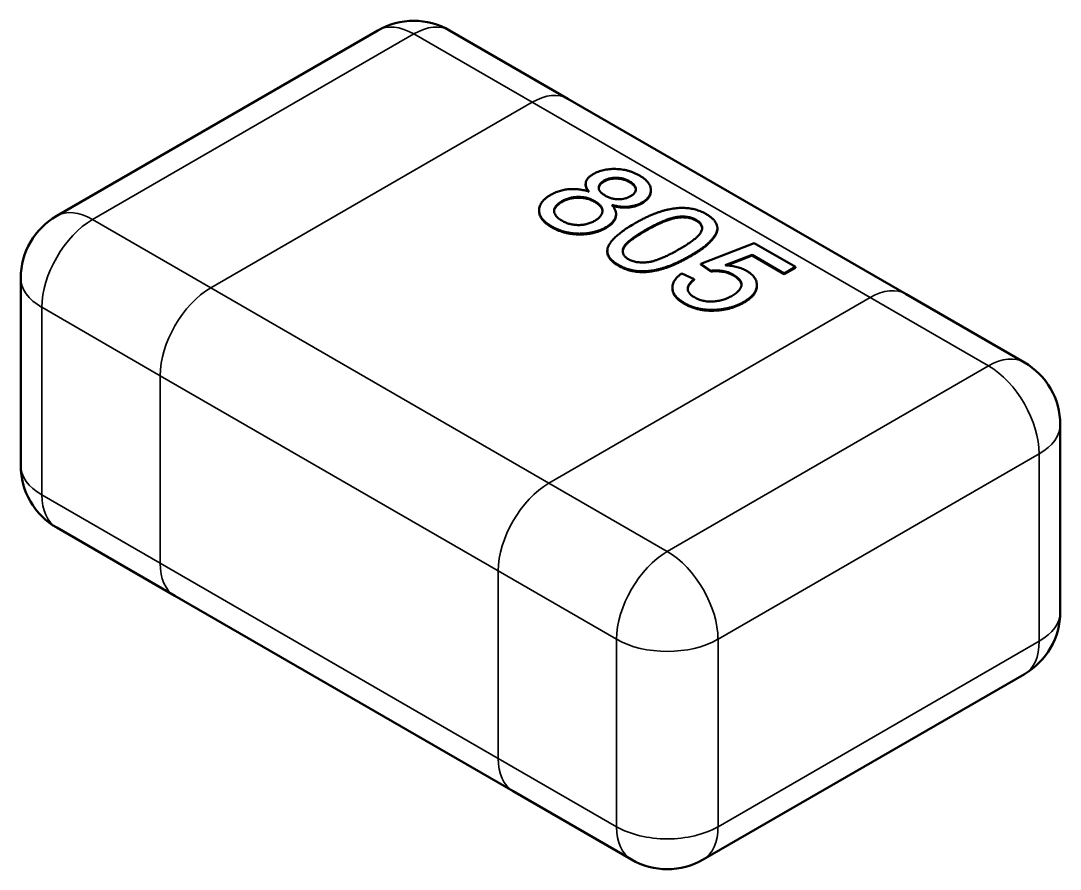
# Model space of a CAD drawing. Header units: millimetres. Extents: x -86 to 841, y -58 to 594.
# Drawn here: x 183.611 to 185.785, y 195.23 to 197.004 of the extents above; entities that cross this region are included whole.
import ezdxf

# ---------------------------------------------------------------- set-up
doc = ezdxf.new("R2010")
doc.units = ezdxf.units.MM
doc.layers.add('Visible (ISO)', color=7, linetype='Continuous', lineweight=50)
doc.layers.add('Visible Narrow (ISO)', color=7, linetype='Continuous', lineweight=35)

msp = doc.modelspace()

# ---------------------------------------------------------------- linework, layer by layer
at = {"layer": 'Visible (ISO)'}
for p, q in [((183.6864, 196.5961), (184.3581, 196.984)), ((184.5081, 196.984), (184.7556, 196.8411)), ((184.7556, 196.8411), (185.4627, 196.4328)), ((184.8317, 196.67), (184.8317, 196.6684)), ((184.8846, 196.6683), (184.8846, 196.6666)), ((184.7927, 196.6629), (184.7927, 196.6613)), ((184.9291, 196.6501), (184.9291, 196.6484)), ((184.7429, 196.6268), (184.7429, 196.6252)), ((184.8119, 196.6269), (184.8119, 196.6253)), ((184.9104, 196.624), (184.9104, 196.6224)), ((184.6954, 196.6079), (184.6954, 196.6063)), ((184.8563, 196.6), (184.8563, 196.5983)), ((184.9874, 196.5945), (184.9874, 196.5929)), ((185.024, 196.5878), (185.024, 196.5861)), ((184.7216, 196.5742), (184.7216, 196.5725)), ((184.835, 196.5724), (184.835, 196.5708)), ((184.9183, 196.5668), (184.9183, 196.5651)), ((185.0683, 196.5703), (185.0683, 196.5687)), ((185.0336, 196.4962), (185.1453, 196.5392)), ((185.1453, 196.5392), (185.2315, 196.4895)), ((184.838, 196.5231), (184.838, 196.5215)), ((185.1411, 196.5148), (185.0848, 196.493)), ((185.1411, 196.5148), (185.1411, 196.5132)), ((185.2082, 196.476), (185.1411, 196.5148)), ((184.8613, 196.4935), (184.8613, 196.4919)), ((185.0336, 196.4962), (185.0336, 196.4946)), ((185.0545, 196.4814), (185.0336, 196.4962)), ((185.0545, 196.4798), (185.0336, 196.4946)), ((185.1411, 196.5132), (185.0883, 196.4927)), ((185.2082, 196.4744), (185.1411, 196.5132)), ((184.994, 196.476), (185.0196, 196.4639)), ((185.0545, 196.4814), (185.0545, 196.4798)), ((185.1019, 196.4729), (185.1019, 196.4713)), ((185.2315, 196.4895), (185.2082, 196.476)), ((185.2315, 196.4879), (185.2082, 196.4744)), ((185.2082, 196.476), (185.2082, 196.4744)), ((185.2315, 196.4895), (185.2315, 196.4879)), ((183.6114, 196.4662), (183.6114, 196.0743)), ((185.0196, 196.4639), (185.0196, 196.4623)), ((185.1507, 196.4515), (185.1507, 196.4499)), ((184.974, 196.4462), (184.974, 196.4446)), ((185.4627, 196.4328), (185.7102, 196.2899)), ((184.9992, 196.4139), (184.9992, 196.4123)), ((185.1238, 196.4166), (185.1238, 196.4149)), ((185.0673, 196.4), (185.0673, 196.3984)), ((185.7852, 196.16), (185.7852, 195.7681)), ((183.6864, 195.9444), (183.9338, 195.8015)), ((183.9338, 195.8015), (184.6409, 195.3933)), ((185.0384, 195.2504), (185.7102, 195.6382)), ((184.6409, 195.3933), (184.8884, 195.2504))]:
    msp.add_line(p, q, dxfattribs=at)
for centre, start, end in [((184.4331, 196.8541), 60, 120), ((183.7614, 196.4662), 120, 180), ((185.6352, 196.16), 0, 60), ((183.7614, 196.0743), 180, 240), ((185.6352, 195.7681), 300, 0), ((184.9634, 195.3803), 240, 300)]:
    msp.add_arc(centre, 0.15, start, end, dxfattribs=at)
for points, knots in [([(184.8085, 196.6835), (184.8101, 196.6844), (184.8133, 196.6862), (184.8186, 196.6884), (184.8241, 196.6903), (184.8298, 196.6918), (184.8357, 196.6931), (184.842, 196.6938), (184.8484, 196.6943), (184.855, 196.6944), (184.8617, 196.694), (184.8684, 196.6934), (184.8749, 196.6922), (184.8812, 196.6907), (184.8875, 196.6888), (184.8936, 196.6864), (184.8996, 196.6837), (184.9033, 196.6816), (184.9052, 196.6805)], [0, 0, 0, 0, 0.062131, 0.121966, 0.18057, 0.238576, 0.296, 0.354359, 0.413781, 0.475098, 0.53728, 0.598918, 0.661235, 0.724322, 0.789217, 0.856397, 0.926508, 1, 1, 1, 1]), ([(184.7998, 196.6467), (184.7985, 196.6485), (184.7959, 196.6519), (184.7935, 196.6571), (184.7925, 196.6621), (184.793, 196.6669), (184.7949, 196.6714), (184.7981, 196.6758), (184.8027, 196.6798), (184.8065, 196.6823), (184.8085, 196.6835)], [0, 0, 0, 0, 0.145359, 0.278702, 0.403602, 0.521669, 0.637521, 0.753704, 0.873213, 1, 1, 1, 1]), ([(184.8317, 196.67), (184.8299, 196.6689), (184.8264, 196.6667), (184.8228, 196.663), (184.8205, 196.659), (184.8199, 196.6556), (184.8202, 196.6528), (184.8208, 196.6507), (184.8218, 196.6486), (184.8234, 196.6466), (184.8252, 196.6445), (184.8276, 196.6425), (184.8304, 196.6405), (184.8325, 196.6392), (184.8336, 196.6386)], [0, 0, 0, 0, 0.127394, 0.246182, 0.361268, 0.47714, 0.536327, 0.595672, 0.656619, 0.718836, 0.783582, 0.851588, 0.923927, 1, 1, 1, 1]), ([(184.8317, 196.6684), (184.8299, 196.6673), (184.8264, 196.6651), (184.8228, 196.6613), (184.8207, 196.6577), (184.8201, 196.6552), (184.82, 196.6541)], [0, 0, 0, 0, 0.1273939, 0.2461816, 0.361268, 0.4524167, 0.4524167, 0.4524167, 0.4524167]), ([(184.8846, 196.6683), (184.8835, 196.6689), (184.8814, 196.6701), (184.8779, 196.6716), (184.8746, 196.673), (184.8711, 196.674), (184.8675, 196.6749), (184.8639, 196.6754), (184.8603, 196.6758), (184.8555, 196.676), (184.8496, 196.6757), (184.843, 196.6745), (184.8369, 196.6727), (184.8334, 196.6709), (184.8317, 196.67)], [0, 0, 0, 0, 0.076236, 0.148618, 0.218239, 0.284252, 0.348258, 0.410656, 0.472862, 0.534195, 0.653476, 0.767767, 0.881713, 1, 1, 1, 1]), ([(184.8846, 196.6666), (184.8835, 196.6672), (184.8814, 196.6684), (184.8779, 196.67), (184.8746, 196.6713), (184.8711, 196.6724), (184.8675, 196.6732), (184.8639, 196.6738), (184.8603, 196.6742), (184.8555, 196.6744), (184.8496, 196.674), (184.843, 196.6729), (184.8369, 196.671), (184.8334, 196.6693), (184.8317, 196.6684)], [0, 0, 0, 0, 0.076236, 0.148618, 0.218239, 0.284252, 0.348258, 0.410656, 0.472862, 0.534195, 0.653476, 0.767767, 0.881713, 1, 1, 1, 1]), ([(184.8865, 196.6371), (184.8881, 196.6382), (184.8914, 196.6403), (184.895, 196.644), (184.8971, 196.6479), (184.8976, 196.6514), (184.8975, 196.6542), (184.8969, 196.6563), (184.8958, 196.6584), (184.8944, 196.6605), (184.8926, 196.6625), (184.8903, 196.6645), (184.8877, 196.6664), (184.8856, 196.6676), (184.8846, 196.6683)], [0, 0, 0, 0, 0.123386, 0.241435, 0.357449, 0.476714, 0.53789, 0.59927, 0.660352, 0.723007, 0.787876, 0.85536, 0.925373, 1, 1, 1, 1]), ([(184.9052, 196.6805), (184.9071, 196.6794), (184.9107, 196.6772), (184.9155, 196.6738), (184.9195, 196.6702), (184.9229, 196.6666), (184.9255, 196.6628), (184.9275, 196.659), (184.9287, 196.6551), (184.9292, 196.6512), (184.9291, 196.6473), (184.9283, 196.6435), (184.9269, 196.6399), (184.9249, 196.6364), (184.9221, 196.6331), (184.9189, 196.6298), (184.915, 196.6268), (184.9119, 196.625), (184.9104, 196.624)], [0, 0, 0, 0, 0.073201, 0.142587, 0.209625, 0.274883, 0.337931, 0.400462, 0.462501, 0.525005, 0.586689, 0.646813, 0.705215, 0.762881, 0.820728, 0.879295, 0.938511, 1, 1, 1, 1]), ([(184.7192, 196.64), (184.7207, 196.6408), (184.7236, 196.6424), (184.7282, 196.6446), (184.7329, 196.6465), (184.7377, 196.6482), (184.7426, 196.6495), (184.7476, 196.6507), (184.7527, 196.6515), (184.7579, 196.6521), (184.7631, 196.6524), (184.7684, 196.6524), (184.7737, 196.6521), (184.7789, 196.6516), (184.7842, 196.6508), (184.7894, 196.6497), (184.7947, 196.6484), (184.7981, 196.6473), (184.7998, 196.6467)], [0, 0, 0, 0, 0.069834, 0.137027, 0.201482, 0.26454, 0.325973, 0.386386, 0.445761, 0.505612, 0.565114, 0.62475, 0.684179, 0.744219, 0.805179, 0.868395, 0.933204, 1, 1, 1, 1]), ([(184.7982, 196.6472), (184.7974, 196.6483), (184.7955, 196.651), (184.7935, 196.6555), (184.7927, 196.6591), (184.7927, 196.661), (184.7927, 196.6613)], [0.0586397, 0.0586397, 0.0586397, 0.0586397, 0.1453592, 0.2787018, 0.4036022, 0.4209339, 0.4209339, 0.4209339, 0.4209339]), ([(184.8975, 196.6515), (184.8975, 196.6519), (184.8974, 196.653), (184.8969, 196.6547), (184.8958, 196.6568), (184.8944, 196.6588), (184.8926, 196.6609), (184.8903, 196.6628), (184.8877, 196.6648), (184.8856, 196.666), (184.8846, 196.6666)], [0.507875, 0.507875, 0.507875, 0.507875, 0.5378896, 0.5992704, 0.6603521, 0.7230069, 0.7878755, 0.8553601, 0.9253732, 1, 1, 1, 1]), ([(184.9291, 196.6484), (184.9291, 196.6475), (184.929, 196.6453), (184.9283, 196.6419), (184.9269, 196.6382), (184.9249, 196.6347), (184.9221, 196.6314), (184.9189, 196.6282), (184.915, 196.6252), (184.9119, 196.6233), (184.9104, 196.6224)], [0.542364, 0.542364, 0.542364, 0.542364, 0.5866889, 0.6468128, 0.7052153, 0.762881, 0.8207275, 0.8792955, 0.9385112, 1, 1, 1, 1]), ([(184.7216, 196.5742), (184.7195, 196.5754), (184.7155, 196.5779), (184.7101, 196.5818), (184.7056, 196.5859), (184.7019, 196.5901), (184.6989, 196.5943), (184.6969, 196.5987), (184.6957, 196.6032), (184.6952, 196.6077), (184.6956, 196.6123), (184.6967, 196.6167), (184.6986, 196.621), (184.7012, 196.6251), (184.7046, 196.6291), (184.7087, 196.6329), (184.7135, 196.6366), (184.7173, 196.6388), (184.7192, 196.64)], [0, 0, 0, 0, 0.070442, 0.138089, 0.203178, 0.266139, 0.327929, 0.38919, 0.450254, 0.512347, 0.573843, 0.633933, 0.69346, 0.752479, 0.812386, 0.87307, 0.935184, 1, 1, 1, 1]), ([(184.7429, 196.6268), (184.7415, 196.6259), (184.7385, 196.6241), (184.7348, 196.6212), (184.7316, 196.618), (184.7289, 196.6146), (184.727, 196.611), (184.7263, 196.6073), (184.7269, 196.6035), (184.7285, 196.5996), (184.731, 196.5958), (184.7343, 196.5923), (184.7381, 196.589), (184.7412, 196.5871), (184.7427, 196.5862)], [0, 0, 0, 0, 0.079823, 0.159857, 0.239733, 0.321365, 0.402584, 0.483266, 0.566017, 0.653071, 0.741856, 0.828591, 0.914281, 1, 1, 1, 1]), ([(184.7429, 196.6252), (184.7415, 196.6243), (184.7385, 196.6225), (184.7348, 196.6195), (184.7316, 196.6163), (184.7289, 196.613), (184.7271, 196.6096), (184.7266, 196.6073), (184.7266, 196.6063)], [0, 0, 0, 0, 0.0798233, 0.1598568, 0.2397327, 0.3213646, 0.4025837, 0.470884, 0.470884, 0.470884, 0.470884]), ([(184.8119, 196.6269), (184.8106, 196.6276), (184.808, 196.6291), (184.8038, 196.6309), (184.7995, 196.6325), (184.7952, 196.6338), (184.7907, 196.6348), (184.7861, 196.6354), (184.7815, 196.6358), (184.7767, 196.6358), (184.7721, 196.6356), (184.7675, 196.6351), (184.763, 196.6344), (184.7587, 196.6333), (184.7545, 196.6321), (184.7505, 196.6306), (184.7466, 196.6288), (184.7442, 196.6275), (184.7429, 196.6268)], [0, 0, 0, 0, 0.070952, 0.139089, 0.20356, 0.266424, 0.327517, 0.387861, 0.447899, 0.508819, 0.569482, 0.629036, 0.688378, 0.748068, 0.80863, 0.870231, 0.933683, 1, 1, 1, 1]), ([(184.8119, 196.6253), (184.8106, 196.626), (184.808, 196.6274), (184.8038, 196.6293), (184.7995, 196.6309), (184.7952, 196.6321), (184.7907, 196.6331), (184.7861, 196.6338), (184.7815, 196.6341), (184.7767, 196.6342), (184.7721, 196.6339), (184.7675, 196.6334), (184.763, 196.6328), (184.7587, 196.6317), (184.7545, 196.6305), (184.7505, 196.6289), (184.7466, 196.6272), (184.7442, 196.6259), (184.7429, 196.6252)], [0, 0, 0, 0, 0.070952, 0.139089, 0.20356, 0.266424, 0.327517, 0.387861, 0.447899, 0.508819, 0.569482, 0.629036, 0.688378, 0.748068, 0.80863, 0.870231, 0.933683, 1, 1, 1, 1]), ([(184.812, 196.5861), (184.8133, 196.5868), (184.8156, 196.5882), (184.8188, 196.5906), (184.8214, 196.593), (184.8237, 196.5955), (184.8254, 196.598), (184.8268, 196.6007), (184.8275, 196.6034), (184.8279, 196.6062), (184.8277, 196.6089), (184.827, 196.6117), (184.8259, 196.6144), (184.8241, 196.617), (184.8218, 196.6196), (184.8191, 196.6221), (184.8157, 196.6246), (184.8132, 196.6261), (184.8119, 196.6269)], [0, 0, 0, 0, 0.066616, 0.130424, 0.192671, 0.252969, 0.31288, 0.3722, 0.431927, 0.492422, 0.552771, 0.613262, 0.673556, 0.73432, 0.796858, 0.861769, 0.928863, 1, 1, 1, 1]), ([(184.8278, 196.606), (184.8278, 196.6064), (184.8276, 196.6078), (184.827, 196.6101), (184.8259, 196.6128), (184.8241, 196.6154), (184.8218, 196.618), (184.8191, 196.6205), (184.8157, 196.623), (184.8132, 196.6245), (184.8119, 196.6253)], [0.5245588, 0.5245588, 0.5245588, 0.5245588, 0.5527712, 0.6132624, 0.6735565, 0.7343198, 0.7968581, 0.861769, 0.9288631, 1, 1, 1, 1]), ([(184.8336, 196.6386), (184.8347, 196.638), (184.8368, 196.6368), (184.8402, 196.6352), (184.8436, 196.6339), (184.8471, 196.6328), (184.8506, 196.6319), (184.8542, 196.6314), (184.8578, 196.631), (184.8625, 196.6309), (184.8684, 196.6312), (184.875, 196.6324), (184.8812, 196.6343), (184.8847, 196.6362), (184.8865, 196.6371)], [0, 0, 0, 0, 0.076843, 0.149839, 0.218379, 0.284997, 0.347658, 0.409847, 0.469936, 0.53042, 0.648752, 0.763775, 0.878749, 1, 1, 1, 1]), ([(184.9104, 196.624), (184.9083, 196.6229), (184.9043, 196.6207), (184.8973, 196.6182), (184.8899, 196.6164), (184.8822, 196.6153), (184.874, 196.615), (184.8655, 196.6155), (184.8566, 196.6168), (184.8508, 196.6183), (184.8478, 196.619)], [0, 0, 0, 0, 0.124835, 0.244778, 0.360989, 0.477964, 0.596922, 0.721591, 0.855098, 1, 1, 1, 1]), ([(184.7216, 196.5725), (184.7195, 196.5738), (184.7155, 196.5763), (184.7101, 196.5802), (184.7056, 196.5843), (184.7019, 196.5884), (184.6989, 196.5927), (184.6969, 196.5971), (184.6957, 196.6016), (184.6954, 196.6047), (184.6954, 196.6062), (184.6954, 196.6063)], [0, 0, 0, 0, 0.0704416, 0.1380893, 0.2031777, 0.2661387, 0.3279288, 0.3891904, 0.4502536, 0.5123466, 0.5147685, 0.5147685, 0.5147685, 0.5147685]), ([(184.8478, 196.619), (184.8487, 196.6179), (184.8505, 196.6159), (184.8525, 196.6127), (184.8541, 196.6096), (184.8554, 196.6065), (184.8561, 196.6034), (184.8563, 196.6003), (184.8562, 196.5973), (184.8555, 196.5942), (184.8544, 196.5912), (184.8529, 196.5883), (184.8509, 196.5855), (184.8486, 196.5827), (184.8458, 196.58), (184.8426, 196.5774), (184.839, 196.5749), (184.8363, 196.5732), (184.835, 196.5724)], [0, 0, 0, 0, 0.069013, 0.135236, 0.199611, 0.262419, 0.323723, 0.383765, 0.443773, 0.503795, 0.563823, 0.623484, 0.683469, 0.743591, 0.805727, 0.868616, 0.933278, 1, 1, 1, 1]), ([(184.9104, 196.6224), (184.9083, 196.6213), (184.9043, 196.6191), (184.8973, 196.6166), (184.8899, 196.6147), (184.8822, 196.6137), (184.874, 196.6134), (184.8655, 196.6139), (184.8572, 196.6151), (184.852, 196.6163), (184.8496, 196.6169)], [0, 0, 0, 0, 0.1248351, 0.2447781, 0.360989, 0.4779642, 0.5969221, 0.7215908, 0.8550979, 0.9724405, 0.9724405, 0.9724405, 0.9724405]), ([(184.895, 196.5802), (184.8976, 196.5817), (184.9027, 196.5846), (184.9104, 196.5887), (184.918, 196.5925), (184.9254, 196.5959), (184.9326, 196.5991), (184.9397, 196.6018), (184.9466, 196.6043), (184.9533, 196.6064), (184.9599, 196.6083), (184.9664, 196.6098), (184.9728, 196.611), (184.979, 196.6119), (184.9852, 196.6125), (184.9912, 196.6129), (184.9971, 196.6129), (185.0029, 196.6127), (185.0086, 196.6121), (185.0141, 196.6112), (185.0196, 196.6101), (185.025, 196.6086), (185.0302, 196.6068), (185.0354, 196.6048), (185.0404, 196.6024), (185.0436, 196.6006), (185.0452, 196.5997)], [0, 0, 0, 0, 0.063114, 0.123615, 0.180974, 0.235261, 0.287101, 0.336031, 0.382382, 0.426334, 0.468211, 0.50825, 0.546628, 0.58365, 0.618994, 0.653583, 0.687156, 0.720422, 0.75323, 0.78626, 0.819504, 0.853545, 0.888308, 0.923996, 0.96135, 1, 1, 1, 1]), ([(184.7427, 196.5862), (184.7441, 196.5854), (184.7467, 196.584), (184.7509, 196.5821), (184.7552, 196.5805), (184.7596, 196.5792), (184.7641, 196.5782), (184.7686, 196.5775), (184.7733, 196.5771), (184.778, 196.577), (184.7827, 196.5772), (184.7873, 196.5777), (184.7917, 196.5784), (184.7961, 196.5794), (184.8003, 196.5807), (184.8044, 196.5822), (184.8083, 196.584), (184.8108, 196.5854), (184.812, 196.5861)], [0, 0, 0, 0, 0.071837, 0.139558, 0.204923, 0.267827, 0.328547, 0.388755, 0.44803, 0.508601, 0.569321, 0.628512, 0.687493, 0.747078, 0.807703, 0.86971, 0.933428, 1, 1, 1, 1]), ([(184.8563, 196.5983), (184.8563, 196.5974), (184.8561, 196.5955), (184.8555, 196.5926), (184.8544, 196.5896), (184.8529, 196.5867), (184.8509, 196.5839), (184.8486, 196.5811), (184.8458, 196.5784), (184.8426, 196.5758), (184.839, 196.5732), (184.8363, 196.5716), (184.835, 196.5708)], [0.3901011, 0.3901011, 0.3901011, 0.3901011, 0.443773, 0.503795, 0.5638226, 0.6234843, 0.6834692, 0.7435908, 0.8057272, 0.8686162, 0.9332782, 1, 1, 1, 1]), ([(184.8382, 196.527), (184.8389, 196.5291), (184.8402, 196.5333), (184.844, 196.5395), (184.8489, 196.5459), (184.8554, 196.5525), (184.8633, 196.5592), (184.8725, 196.5661), (184.8832, 196.5732), (184.891, 196.5778), (184.895, 196.5802)], [0, 0, 0, 0, 0.097421, 0.200886, 0.311172, 0.429798, 0.55774, 0.694715, 0.84213, 1, 1, 1, 1]), ([(184.9874, 196.5945), (184.9851, 196.5942), (184.9802, 196.5935), (184.9729, 196.5916), (184.965, 196.5891), (184.9566, 196.586), (184.9478, 196.5821), (184.9383, 196.5777), (184.9284, 196.5725), (184.9218, 196.5687), (184.9183, 196.5668)], [0, 0, 0, 0, 0.083888, 0.177154, 0.282514, 0.3994, 0.529491, 0.672802, 0.829536, 1, 1, 1, 1]), ([(184.9874, 196.5929), (184.9851, 196.5926), (184.9802, 196.5918), (184.9729, 196.59), (184.965, 196.5875), (184.9566, 196.5844), (184.9478, 196.5805), (184.9383, 196.576), (184.9284, 196.5708), (184.9218, 196.5671), (184.9183, 196.5651)], [0, 0, 0, 0, 0.083888, 0.177154, 0.282514, 0.3994, 0.529491, 0.672802, 0.829536, 1, 1, 1, 1]), ([(185.024, 196.5878), (185.0228, 196.5884), (185.0203, 196.5898), (185.0163, 196.5914), (185.012, 196.5928), (185.0075, 196.5938), (185.0028, 196.5944), (184.9978, 196.5948), (184.9927, 196.5949), (184.9892, 196.5946), (184.9874, 196.5945)], [0, 0, 0, 0, 0.127665, 0.251739, 0.372753, 0.492147, 0.61407, 0.737197, 0.865607, 1, 1, 1, 1]), ([(185.024, 196.5861), (185.0228, 196.5868), (185.0203, 196.5881), (185.0163, 196.5898), (185.012, 196.5911), (185.0075, 196.5922), (185.0028, 196.5928), (184.9978, 196.5932), (184.9927, 196.5932), (184.9892, 196.593), (184.9874, 196.5929)], [0, 0, 0, 0, 0.127665, 0.251739, 0.372753, 0.492147, 0.61407, 0.737197, 0.865607, 1, 1, 1, 1]), ([(184.9882, 196.5265), (184.9916, 196.5284), (184.9981, 196.5322), (185.007, 196.5379), (185.0147, 196.5433), (185.0213, 196.5482), (185.0266, 196.5529), (185.0308, 196.5572), (185.0337, 196.5612), (185.0354, 196.5649), (185.0362, 196.5683), (185.0363, 196.5715), (185.0359, 196.5746), (185.0347, 196.5776), (185.0331, 196.5804), (185.0307, 196.583), (185.0277, 196.5855), (185.0253, 196.587), (185.024, 196.5878)], [0, 0, 0, 0, 0.115629, 0.221541, 0.317048, 0.403151, 0.480181, 0.547649, 0.607036, 0.658652, 0.705723, 0.749804, 0.792587, 0.833874, 0.874768, 0.915223, 0.956881, 1, 1, 1, 1]), ([(185.0452, 196.5997), (185.0475, 196.5983), (185.0519, 196.5956), (185.0575, 196.5911), (185.062, 196.5864), (185.0653, 196.5815), (185.0675, 196.5765), (185.0685, 196.5715), (185.0681, 196.5664), (185.0664, 196.5613), (185.0636, 196.5561), (185.0599, 196.5509), (185.0554, 196.5454), (185.0509, 196.5407), (185.0467, 196.5369), (185.0431, 196.5338), (185.039, 196.5306), (185.0343, 196.5274), (185.0293, 196.5239), (185.0238, 196.5204), (185.0178, 196.5167), (185.0136, 196.5142), (185.0114, 196.513)], [0, 0, 0, 0, 0.056724, 0.111437, 0.164368, 0.216435, 0.267641, 0.31736, 0.367473, 0.41821, 0.471404, 0.527966, 0.588061, 0.652134, 0.686345, 0.723264, 0.76261, 0.804739, 0.84943, 0.896711, 0.94689, 1, 1, 1, 1]), ([(185.0362, 196.57), (185.0362, 196.571), (185.0359, 196.573), (185.0347, 196.5759), (185.0331, 196.5787), (185.0307, 196.5814), (185.0277, 196.5839), (185.0253, 196.5854), (185.024, 196.5861)], [0.7503286, 0.7503286, 0.7503286, 0.7503286, 0.7925868, 0.833874, 0.8747684, 0.9152227, 0.9568807, 1, 1, 1, 1]), ([(184.835, 196.5724), (184.833, 196.5714), (184.8292, 196.5692), (184.8229, 196.5665), (184.8164, 196.5642), (184.8095, 196.5623), (184.8025, 196.5608), (184.7951, 196.5597), (184.7875, 196.5592), (184.7797, 196.5589), (184.7718, 196.5592), (184.7641, 196.5599), (184.7565, 196.5611), (184.7491, 196.5628), (184.7419, 196.5649), (184.7349, 196.5675), (184.728, 196.5706), (184.7238, 196.573), (184.7216, 196.5742)], [0, 0, 0, 0, 0.0636, 0.125297, 0.185569, 0.244698, 0.303717, 0.36292, 0.4233, 0.485177, 0.547083, 0.608525, 0.669965, 0.732299, 0.79565, 0.861055, 0.929122, 1, 1, 1, 1]), ([(184.835, 196.5708), (184.833, 196.5697), (184.8292, 196.5676), (184.8229, 196.5649), (184.8164, 196.5625), (184.8095, 196.5606), (184.8025, 196.5591), (184.7951, 196.5581), (184.7875, 196.5575), (184.7797, 196.5573), (184.7718, 196.5576), (184.7641, 196.5583), (184.7565, 196.5595), (184.7491, 196.5611), (184.7419, 196.5633), (184.7349, 196.5659), (184.728, 196.569), (184.7238, 196.5713), (184.7216, 196.5725)], [0, 0, 0, 0, 0.0636, 0.125297, 0.185569, 0.244698, 0.303717, 0.36292, 0.4233, 0.485177, 0.547083, 0.608525, 0.669965, 0.732299, 0.79565, 0.861055, 0.929122, 1, 1, 1, 1]), ([(184.9183, 196.5668), (184.9149, 196.5648), (184.9082, 196.5609), (184.8991, 196.5551), (184.8913, 196.5496), (184.8847, 196.5446), (184.8793, 196.5399), (184.8753, 196.5356), (184.8724, 196.5316), (184.8709, 196.5279), (184.8703, 196.5245), (184.8703, 196.5213), (184.8708, 196.5183), (184.8719, 196.5154), (184.8736, 196.5127), (184.8759, 196.5101), (184.8788, 196.5078), (184.8811, 196.5063), (184.8822, 196.5056)], [0, 0, 0, 0, 0.118406, 0.226654, 0.324092, 0.411705, 0.489026, 0.556909, 0.616233, 0.667349, 0.713512, 0.757697, 0.799493, 0.839976, 0.879886, 0.919149, 0.959227, 1, 1, 1, 1]), ([(184.9183, 196.5651), (184.9149, 196.5631), (184.9082, 196.5592), (184.8991, 196.5534), (184.8913, 196.548), (184.8847, 196.543), (184.8793, 196.5383), (184.8753, 196.5339), (184.8724, 196.53), (184.8709, 196.5263), (184.8704, 196.5237), (184.8703, 196.5223), (184.8703, 196.522)], [0, 0, 0, 0, 0.1184055, 0.2266543, 0.3240923, 0.4117048, 0.4890259, 0.5569094, 0.6162333, 0.6673493, 0.7135124, 0.7246001, 0.7246001, 0.7246001, 0.7246001]), ([(185.0683, 196.5687), (185.0683, 196.5674), (185.068, 196.5644), (185.0664, 196.5597), (185.0636, 196.5545), (185.0599, 196.5492), (185.0554, 196.5437), (185.0509, 196.5391), (185.0467, 196.5353), (185.0431, 196.5322), (185.039, 196.529), (185.0343, 196.5257), (185.0293, 196.5223), (185.0238, 196.5187), (185.0178, 196.5151), (185.0136, 196.5126), (185.0114, 196.5113)], [0.3285188, 0.3285188, 0.3285188, 0.3285188, 0.3674731, 0.4182104, 0.4714043, 0.5279657, 0.5880611, 0.6521343, 0.6863448, 0.7232637, 0.7626103, 0.8047389, 0.8494303, 0.8967113, 0.9468896, 1, 1, 1, 1]), ([(184.8613, 196.4935), (184.8593, 196.4948), (184.8553, 196.4972), (184.8501, 196.5011), (184.8459, 196.5052), (184.8425, 196.5093), (184.84, 196.5136), (184.8385, 196.518), (184.8378, 196.5225), (184.8381, 196.5255), (184.8382, 196.527)], [0, 0, 0, 0, 0.137903, 0.268873, 0.395178, 0.517089, 0.636743, 0.756222, 0.876628, 1, 1, 1, 1]), ([(184.8613, 196.4919), (184.8593, 196.4931), (184.8553, 196.4956), (184.8501, 196.4995), (184.8459, 196.5035), (184.8425, 196.5077), (184.84, 196.5119), (184.8385, 196.5163), (184.838, 196.5195), (184.838, 196.5212), (184.838, 196.5215)], [0, 0, 0, 0, 0.1379032, 0.2688733, 0.3951781, 0.5170892, 0.636743, 0.7562218, 0.8766284, 0.8942131, 0.8942131, 0.8942131, 0.8942131]), ([(184.8822, 196.5056), (184.8835, 196.5049), (184.886, 196.5036), (184.8901, 196.5019), (184.8946, 196.5007), (184.8993, 196.4997), (184.9042, 196.499), (184.9095, 196.4987), (184.915, 196.4987), (184.9209, 196.4991), (184.9273, 196.5), (184.9342, 196.5016), (184.9417, 196.504), (184.9498, 196.5071), (184.9586, 196.5109), (184.9679, 196.5154), (184.978, 196.5206), (184.9847, 196.5244), (184.9882, 196.5265)], [0, 0, 0, 0, 0.040782, 0.08087, 0.120268, 0.160187, 0.20046, 0.242265, 0.286459, 0.332952, 0.384431, 0.443389, 0.511681, 0.58902, 0.676245, 0.773705, 0.881568, 1, 1, 1, 1]), ([(185.0114, 196.513), (185.0088, 196.5115), (185.0037, 196.5086), (184.996, 196.5045), (184.9885, 196.5008), (184.9812, 196.4973), (184.9739, 196.4942), (184.9669, 196.4914), (184.96, 196.4889), (184.9533, 196.4868), (184.9467, 196.485), (184.9403, 196.4835), (184.9339, 196.4822), (184.9277, 196.4813), (184.9215, 196.4807), (184.9155, 196.4803), (184.9096, 196.4803), (184.9038, 196.4805), (184.8981, 196.4811), (184.8925, 196.4819), (184.887, 196.4831), (184.8816, 196.4846), (184.8764, 196.4864), (184.8712, 196.4884), (184.8661, 196.4908), (184.8629, 196.4926), (184.8613, 196.4935)], [0, 0, 0, 0, 0.062874, 0.122837, 0.179657, 0.23396, 0.285595, 0.334513, 0.380905, 0.424895, 0.466529, 0.506488, 0.545032, 0.581831, 0.617448, 0.652067, 0.68588, 0.719175, 0.752182, 0.78524, 0.818656, 0.852548, 0.887626, 0.923635, 0.961022, 1, 1, 1, 1]), ([(185.0114, 196.5113), (185.0088, 196.5099), (185.0037, 196.507), (184.996, 196.5029), (184.9885, 196.4991), (184.9812, 196.4957), (184.9739, 196.4926), (184.9669, 196.4898), (184.96, 196.4873), (184.9533, 196.4852), (184.9467, 196.4834), (184.9403, 196.4818), (184.9339, 196.4806), (184.9277, 196.4797), (184.9215, 196.479), (184.9155, 196.4787), (184.9096, 196.4786), (184.9038, 196.4789), (184.8981, 196.4794), (184.8925, 196.4803), (184.887, 196.4815), (184.8816, 196.4829), (184.8764, 196.4848), (184.8712, 196.4868), (184.8661, 196.4892), (184.8629, 196.491), (184.8613, 196.4919)], [0, 0, 0, 0, 0.062874, 0.122837, 0.179657, 0.23396, 0.285595, 0.334513, 0.380905, 0.424895, 0.466529, 0.506488, 0.545032, 0.581831, 0.617448, 0.652067, 0.68588, 0.719175, 0.752182, 0.78524, 0.818656, 0.852548, 0.887626, 0.923635, 0.961022, 1, 1, 1, 1]), ([(185.0848, 196.493), (185.0871, 196.4928), (185.0915, 196.4924), (185.0979, 196.4916), (185.104, 196.4905), (185.1097, 196.4891), (185.1151, 196.4876), (185.1202, 196.4857), (185.125, 196.4837), (185.1279, 196.4821), (185.1293, 196.4813)], [0, 0, 0, 0, 0.136729, 0.268515, 0.395529, 0.52, 0.640496, 0.761236, 0.880107, 1, 1, 1, 1]), ([(184.9992, 196.4139), (184.9973, 196.415), (184.9935, 196.4173), (184.9886, 196.4209), (184.9844, 196.4246), (184.9809, 196.4284), (184.978, 196.4323), (184.976, 196.4363), (184.9746, 196.4404), (184.9739, 196.4446), (184.974, 196.4487), (184.9748, 196.4529), (184.9763, 196.4569), (184.9784, 196.4609), (184.9812, 196.4648), (184.9849, 196.4687), (184.989, 196.4725), (184.9923, 196.4748), (184.994, 196.476)], [0, 0, 0, 0, 0.069298, 0.135561, 0.199671, 0.261716, 0.322662, 0.382907, 0.443032, 0.503501, 0.563724, 0.62398, 0.683629, 0.743848, 0.805192, 0.867649, 0.932778, 1, 1, 1, 1]), ([(185.1019, 196.4729), (185.1, 196.4739), (185.0965, 196.4759), (185.0906, 196.4782), (185.0847, 196.4801), (185.0786, 196.4812), (185.0725, 196.4819), (185.0665, 196.4822), (185.0605, 196.4821), (185.0565, 196.4816), (185.0545, 196.4814)], [0, 0, 0, 0, 0.14786, 0.283561, 0.412369, 0.534236, 0.652692, 0.768663, 0.883652, 1, 1, 1, 1]), ([(185.1019, 196.4713), (185.1, 196.4723), (185.0965, 196.4742), (185.0906, 196.4766), (185.0847, 196.4784), (185.0786, 196.4796), (185.0725, 196.4802), (185.0665, 196.4805), (185.0605, 196.4804), (185.0565, 196.48), (185.0545, 196.4798)], [0, 0, 0, 0, 0.14786, 0.283561, 0.412369, 0.534236, 0.652692, 0.768663, 0.883652, 1, 1, 1, 1]), ([(185.0991, 196.4292), (185.1006, 196.4301), (185.1034, 196.4318), (185.1072, 196.4344), (185.1104, 196.4372), (185.1132, 196.4399), (185.1153, 196.4426), (185.117, 196.4454), (185.1181, 196.4482), (185.1187, 196.4511), (185.1188, 196.4539), (185.1181, 196.4567), (185.117, 196.4595), (185.1152, 196.4623), (185.1127, 196.465), (185.1098, 196.4677), (185.1061, 196.4703), (185.1033, 196.472), (185.1019, 196.4729)], [0, 0, 0, 0, 0.072866, 0.141887, 0.207453, 0.270438, 0.331641, 0.390108, 0.448069, 0.505503, 0.562488, 0.619084, 0.676416, 0.735452, 0.796241, 0.860406, 0.928305, 1, 1, 1, 1]), ([(185.1187, 196.4519), (185.1187, 196.452), (185.1186, 196.4531), (185.1181, 196.4551), (185.117, 196.4579), (185.1152, 196.4607), (185.1127, 196.4634), (185.1098, 196.4661), (185.1061, 196.4687), (185.1033, 196.4704), (185.1019, 196.4713)], [0.5538833, 0.5538833, 0.5538833, 0.5538833, 0.5624882, 0.6190843, 0.6764155, 0.7354524, 0.7962408, 0.8604057, 0.9283049, 1, 1, 1, 1]), ([(185.1293, 196.4813), (185.1311, 196.4802), (185.1346, 196.478), (185.1391, 196.4745), (185.1429, 196.4708), (185.146, 196.467), (185.1483, 196.4629), (185.1499, 196.4587), (185.1507, 196.4544), (185.1508, 196.4499), (185.1501, 196.4454), (185.1488, 196.4409), (185.1465, 196.4365), (185.1436, 196.4323), (185.1397, 196.4282), (185.1353, 196.4241), (185.1299, 196.4203), (185.1259, 196.4178), (185.1238, 196.4166)], [0, 0, 0, 0, 0.061997, 0.122088, 0.181375, 0.239508, 0.297836, 0.35688, 0.417282, 0.47964, 0.5425, 0.604962, 0.666991, 0.730216, 0.794173, 0.860458, 0.928578, 1, 1, 1, 1]), ([(185.0196, 196.4639), (185.0185, 196.4631), (185.0164, 196.4613), (185.0136, 196.4587), (185.0113, 196.4561), (185.0093, 196.4535), (185.0079, 196.451), (185.0068, 196.4485), (185.0063, 196.446), (185.006, 196.4436), (185.0063, 196.4412), (185.007, 196.4388), (185.0082, 196.4366), (185.0097, 196.4343), (185.0118, 196.4321), (185.0142, 196.43), (185.0171, 196.4279), (185.0192, 196.4266), (185.0203, 196.4259)], [0, 0, 0, 0, 0.077361, 0.15048, 0.219977, 0.286681, 0.349678, 0.41068, 0.469427, 0.526756, 0.583142, 0.638824, 0.695263, 0.752696, 0.810849, 0.871356, 0.934436, 1, 1, 1, 1]), ([(185.0196, 196.4623), (185.0185, 196.4614), (185.0164, 196.4597), (185.0136, 196.4571), (185.0113, 196.4544), (185.0093, 196.4519), (185.0079, 196.4493), (185.0068, 196.4468), (185.0063, 196.4447), (185.0062, 196.4433), (185.0061, 196.4428)], [0, 0, 0, 0, 0.0773613, 0.1504798, 0.2199772, 0.286681, 0.3496785, 0.4106796, 0.4694271, 0.5048138, 0.5048138, 0.5048138, 0.5048138]), ([(185.1507, 196.4499), (185.1507, 196.4493), (185.1507, 196.4473), (185.1501, 196.4437), (185.1488, 196.4393), (185.1465, 196.4349), (185.1436, 196.4307), (185.1397, 196.4265), (185.1353, 196.4225), (185.1299, 196.4186), (185.1259, 196.4162), (185.1238, 196.4149)], [0.4574747, 0.4574747, 0.4574747, 0.4574747, 0.4796404, 0.5425001, 0.6049624, 0.666991, 0.7302162, 0.7941729, 0.8604581, 0.9285782, 1, 1, 1, 1]), ([(184.9992, 196.4123), (184.9973, 196.4134), (184.9935, 196.4157), (184.9886, 196.4193), (184.9844, 196.423), (184.9809, 196.4268), (184.978, 196.4307), (184.976, 196.4347), (184.9746, 196.4388), (184.9741, 196.4421), (184.974, 196.444), (184.974, 196.4446)], [0, 0, 0, 0, 0.069298, 0.1355608, 0.199671, 0.2617162, 0.3226619, 0.3829069, 0.443032, 0.5035008, 0.5271898, 0.5271898, 0.5271898, 0.5271898]), ([(185.0203, 196.4259), (185.0217, 196.4251), (185.0245, 196.4236), (185.029, 196.4216), (185.0336, 196.42), (185.0384, 196.4188), (185.0433, 196.4178), (185.0483, 196.4172), (185.0535, 196.4169), (185.0587, 196.4171), (185.064, 196.4175), (185.0693, 196.4182), (185.0744, 196.4193), (185.0796, 196.4206), (185.0846, 196.4223), (185.0895, 196.4243), (185.0945, 196.4266), (185.0976, 196.4283), (185.0991, 196.4292)], [0, 0, 0, 0, 0.065801, 0.128677, 0.188676, 0.247598, 0.304849, 0.361786, 0.419523, 0.478682, 0.53877, 0.598799, 0.660184, 0.722952, 0.787993, 0.855404, 0.926153, 1, 1, 1, 1]), ([(185.0673, 196.4), (185.0642, 196.3998), (185.0579, 196.3994), (185.0485, 196.3997), (185.0395, 196.4005), (185.0308, 196.4019), (185.0223, 196.4039), (185.0142, 196.4067), (185.0064, 196.4099), (185.0016, 196.4126), (184.9992, 196.4139)], [0, 0, 0, 0, 0.127893, 0.251579, 0.372793, 0.492778, 0.61359, 0.737809, 0.86618, 1, 1, 1, 1]), ([(185.0673, 196.3984), (185.0642, 196.3982), (185.0579, 196.3978), (185.0485, 196.398), (185.0395, 196.3988), (185.0308, 196.4003), (185.0223, 196.4023), (185.0142, 196.405), (185.0064, 196.4083), (185.0016, 196.4109), (184.9992, 196.4123)], [0, 0, 0, 0, 0.127893, 0.251579, 0.372793, 0.492778, 0.61359, 0.737809, 0.86618, 1, 1, 1, 1]), ([(185.1238, 196.4166), (185.1218, 196.4154), (185.1177, 196.4132), (185.1112, 196.4102), (185.1044, 196.4075), (185.0975, 196.4052), (185.0903, 196.4034), (185.0828, 196.4019), (185.0752, 196.4007), (185.07, 196.4002), (185.0673, 196.4)], [0, 0, 0, 0, 0.132462, 0.26165, 0.387547, 0.510782, 0.632675, 0.75466, 0.876523, 1, 1, 1, 1]), ([(185.1238, 196.4149), (185.1218, 196.4138), (185.1177, 196.4115), (185.1112, 196.4085), (185.1044, 196.4059), (185.0975, 196.4036), (185.0903, 196.4017), (185.0828, 196.4002), (185.0752, 196.399), (185.07, 196.3986), (185.0673, 196.3984)], [0, 0, 0, 0, 0.132462, 0.26165, 0.387547, 0.510782, 0.632675, 0.75466, 0.876523, 1, 1, 1, 1])]:
    msp.add_open_spline(points, degree=3, knots=knots, dxfattribs=at)
at = {"layer": 'Visible Narrow (ISO)'}
for p, q in [((184.4331, 196.9765), (183.7614, 196.5887)), ((184.6806, 196.8336), (184.4331, 196.9765)), ((184.0088, 196.4458), (184.6806, 196.8336)), ((185.3877, 196.4254), (184.6806, 196.8336)), ((183.7614, 196.5887), (184.0088, 196.4458)), ((185.0114, 196.513), (185.0114, 196.5113)), ((184.0088, 196.4458), (184.7159, 196.0376)), ((185.3877, 196.4254), (184.7159, 196.0376)), ((185.6352, 196.2825), (185.3877, 196.4254)), ((183.9028, 196.2621), (183.6553, 196.405)), ((183.6553, 196.405), (183.6553, 196.0131)), ((184.9634, 195.8947), (185.6352, 196.2825)), ((183.9028, 196.2621), (183.9028, 195.8702)), ((184.6099, 195.8539), (183.9028, 196.2621)), ((185.7412, 196.0988), (185.0695, 195.711)), ((185.7412, 195.7069), (185.7412, 196.0988)), ((184.7159, 196.0376), (184.9634, 195.8947)), ((183.6553, 196.0131), (183.9028, 195.8702)), ((183.9028, 195.8702), (184.6099, 195.4619)), ((184.8574, 195.711), (184.6099, 195.8539)), ((184.6099, 195.4619), (184.6099, 195.8539)), ((184.8574, 195.319), (184.8574, 195.711)), ((185.0695, 195.711), (185.0695, 195.319)), ((185.0695, 195.319), (185.7412, 195.7069)), ((184.6099, 195.4619), (184.8574, 195.319))]:
    msp.add_line(p, q, dxfattribs=at)
for centre, major_axis, start_param, end_param in [((184.4331, 196.8541), (-0.075, 0.1299), 5.497787, 6.283185), ((184.4331, 196.8541), (0.075, 0.1299), 0, 0.785398), ((184.6806, 196.7112), (0.075, 0.1299), 0, 0.785398), ((183.7614, 196.4662), (-0.075, 0.1299), 5.497787, 6.283185), ((183.7614, 196.4662), (0.075, 0.1299), 0.785398, 2.356194), ((183.7614, 196.4662), (-0.15, 0), 0, 0.785398), ((184.0088, 196.3233), (0.075, 0.1299), 0.785398, 2.356194), ((185.3877, 196.3029), (0.075, 0.1299), 0, 0.785398), ((185.6352, 196.16), (0.075, 0.1299), 0, 0.785398), ((185.6352, 196.16), (0.075, -0.1299), 0.785398, 2.356194), ((185.6352, 196.16), (0.15, 0), 5.497787, 6.283185), ((183.7614, 196.0743), (-0.15, 0), 0, 0.785398), ((184.7159, 195.9151), (-0.075, -0.1299), 3.926991, 5.497787), ((183.7614, 196.0743), (-0.075, -0.1299), 5.497787, 6.283185), ((184.9634, 195.7722), (0.075, 0.1299), 0.785398, 2.356194), ((184.9634, 195.7722), (0.075, -0.1299), 0.785398, 2.356194), ((184.0088, 195.9314), (-0.075, -0.1299), 5.497787, 6.283185), ((185.6352, 195.7681), (0.15, 0), 5.497787, 6.283185), ((184.9634, 195.7722), (0.15, 0), 3.926991, 5.497787), ((185.6352, 195.7681), (0.075, -0.1299), 0, 0.785398), ((184.7159, 195.5232), (-0.075, -0.1299), 5.497787, 6.283185), ((184.9634, 195.3803), (-0.075, -0.1299), 5.497787, 6.283185), ((184.9634, 195.3803), (-0.15, 0), 0.785398, 2.356195), ((184.9634, 195.3803), (0.075, -0.1299), 0, 0.785398)]:
    msp.add_ellipse(centre, major_axis=major_axis, ratio=0.57735, start_param=start_param, end_param=end_param, dxfattribs=at)

doc.saveas('drawing.dxf')
